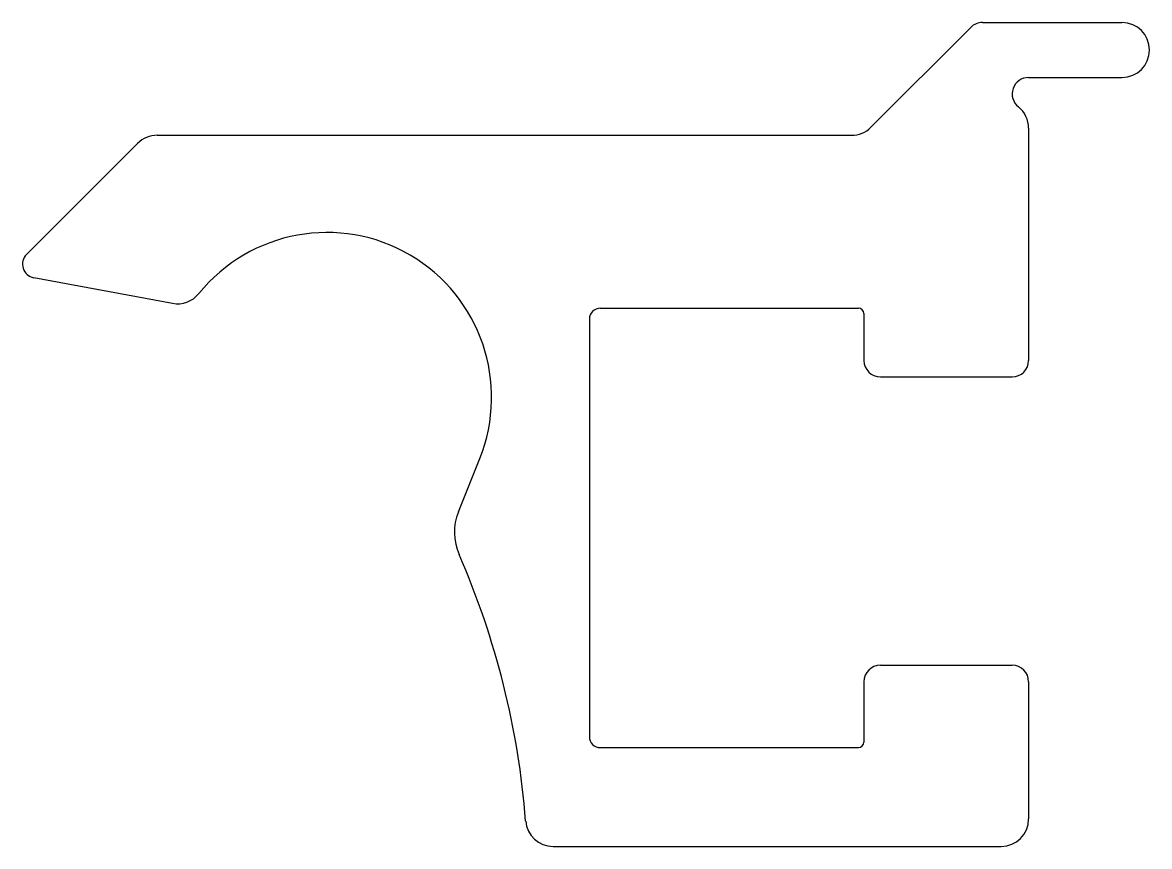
# Model space of a CAD drawing. Extents: x 1664.3 to 1684.8, y 1676.5 to 1691.5.
import ezdxf

# ---------------------------------------------------------------- set-up
doc = ezdxf.new("R2010")
doc.units = 0
doc.layers.get('0').update_dxf_attribs({"linetype": 'CONTINUOUS'})

msp = doc.modelspace()

# ---------------------------------------------------------------- linework, layer by layer
for p, q in [((1679.715, 1689.625), (1681.534, 1691.444)), ((1681.746, 1691.532), (1684.287, 1691.532)), ((1682.587, 1690.532), (1684.287, 1690.532)), ((1682.587, 1689.608), (1682.587, 1685.382)), ((1666.715, 1689.479), (1679.361, 1689.479)), ((1664.338, 1687.309), (1666.361, 1689.332)), ((1666.995, 1686.42), (1664.47, 1686.886)), ((1674.787, 1686.332), (1679.487, 1686.332)), ((1674.587, 1686.132), (1674.587, 1678.532)), ((1679.587, 1686.232), (1679.587, 1685.382)), ((1679.887, 1685.082), (1682.287, 1685.082)), ((1672.202, 1682.622), (1672.591, 1683.594)), ((1679.887, 1679.832), (1682.287, 1679.832)), ((1679.587, 1679.532), (1679.587, 1678.432)), ((1682.587, 1679.532), (1682.587, 1677.032)), ((1674.787, 1678.332), (1679.487, 1678.332)), ((1673.926, 1676.532), (1682.087, 1676.532))]:
    msp.add_line(p, q)
for centre, radius, start, end in [((1681.746, 1691.232), 0.3, 90, 135), ((1684.287, 1691.032), 0.5, 270, 90), ((1682.587, 1690.232), 0.3, 90, 231.3178), ((1682.087, 1689.608), 0.5, 0, 51.3178), ((1679.361, 1689.979), 0.5, 270, 315), ((1666.715, 1688.979), 0.5, 90, 135), ((1669.807, 1684.71), 3, 338.1598, 141.0177), ((1664.515, 1687.132), 0.25, 135, 259.5461), ((1667.086, 1686.912), 0.5, 259.5461, 321.0177), ((1674.787, 1686.132), 0.2, 90, 180), ((1679.487, 1686.232), 0.1, 0, 90), ((1679.887, 1685.382), 0.3, 180, 270), ((1682.287, 1685.382), 0.3, 270, 360), ((1673.13, 1682.25), 1, 158.1598, 203.6364), ((1658.472, 1675.835), 15, 4.4288, 23.6364), ((1679.887, 1679.532), 0.3, 90, 180), ((1682.287, 1679.532), 0.3, 0, 90), ((1674.787, 1678.532), 0.2, 180, 270), ((1679.487, 1678.432), 0.1, 270, 0), ((1673.926, 1677.032), 0.5, 184.4288, 270), ((1682.087, 1677.032), 0.5, 270, 0)]:
    msp.add_arc(centre, radius, start, end)

doc.saveas('drawing.dxf')
